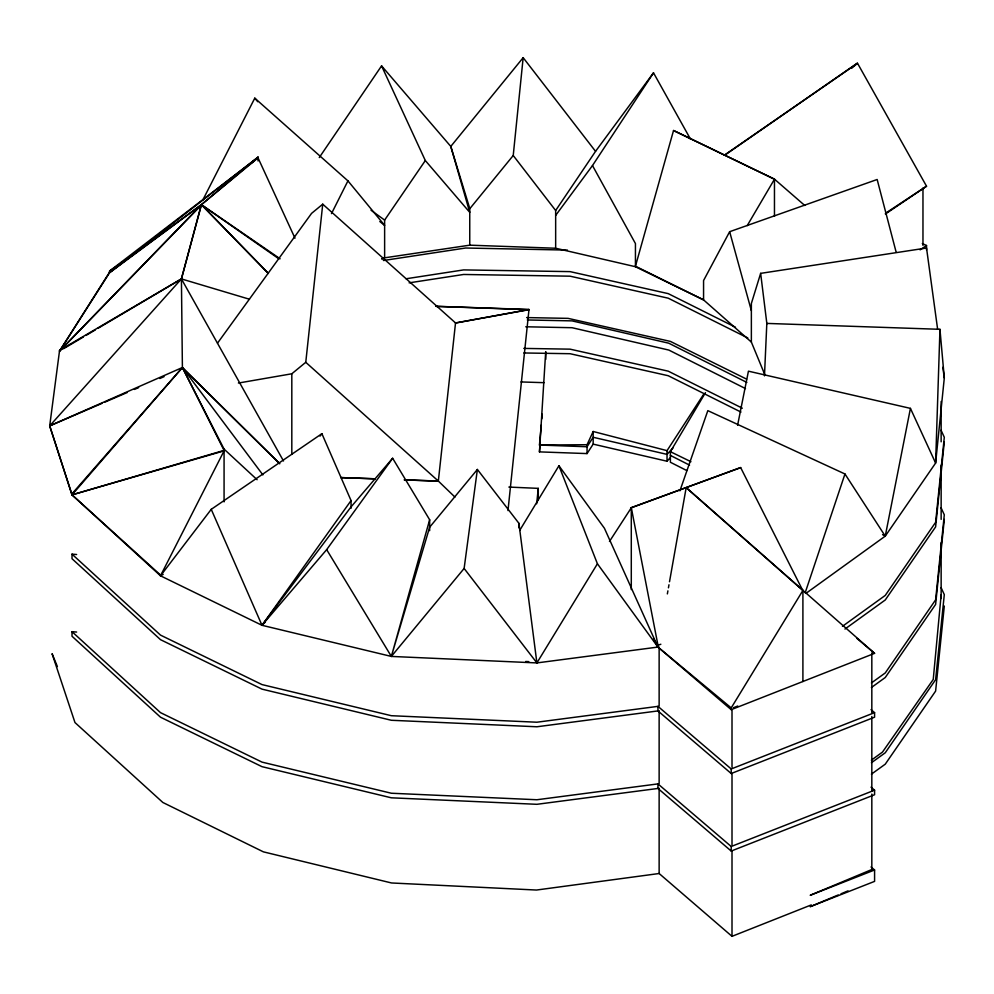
<?xml version="1.0" encoding="UTF-8"?>
<svg xmlns="http://www.w3.org/2000/svg" width="994" height="994" viewBox="0 0 994 994"><rect width="100%" height="100%" fill="white"/><g stroke="black" fill="none" stroke-linecap="round" stroke-linejoin="round"><path stroke-width="1.49" d="M764.473 375.856L766.821 323.41L939.951 329.312L935.615 463.055L885.256 536.139L805.923 593.393M704 393.748L667.036 450.642L593.169 431.495L593.169 444.132L587.056 453.587L539.456 451.885L545.681 351.913M673.199 447.673L667.036 454.382L593.169 437.285L587.056 446.753L539.456 445.039L541.283 425.01M541.842 418.847L542.264 414.225M539.456 451.885L540.301 442.641M941.144 594.859L933.242 679.461L882.486 752.085L871.365 760.186M381.758 258.937L384.628 257.819L469.752 245.17L469.752 208.752L513.227 155.511L523.167 57.664L595.543 151.337L555.658 210.504L555.658 248.239L635.439 266.715L703.566 299.89L751.365 342.085L764.709 374.427M939.951 329.312L944.3 377.993L935.615 463.055L910.429 408.372L748.432 371.172L737.598 425.246M944.3 441.845L935.615 526.895L885.256 599.978L844.962 629.053M944.3 519.377L935.615 604.427L885.256 677.51L871.403 687.513M944.3 606.029L935.615 691.091L885.256 764.175L871.403 774.164M507.984 510.568L528.994 309.494L436.13 306.314M536.673 503.796L538.276 488.365L508.866 487.072M238.398 383.05L291.814 373.781L305.767 362.301L322.739 204.18L455.525 322.926L528.994 309.693L436.13 306.363M455.525 322.926L438.342 481.071L454.941 497.075M59.578 350.36L59.578 351.081L201.372 205.05L181.417 278.916L59.578 350.36L49.7 425.879L72.015 494.863L160.494 575.812L261.994 625.301L391.35 656.425L536.897 662.923L657.953 647.069L731.211 707.902L731.211 709.666L874.583 653.344L686.195 487.706M429.656 530.647L429.656 519.775L392.642 458.259L326.666 549.645L391.35 656.425L464.123 568.456L477.381 469.454L518.918 523.316L536.897 662.923L597.419 563.784L558.926 465.764L519.676 530.448M667.359 593.903L667.906 590.858M668.44 587.827L668.974 584.783M669.509 581.751L686.195 487.557L802.904 590.436L731.211 707.902M882.548 534.61L885.256 536.139L910.429 408.372M429.656 519.775L391.35 656.425L429.656 527.193L477.381 469.454M937.603 329.064L926.532 248.015L760.646 273.362L751.365 303.468L751.365 342.085M805.165 592.822L844.962 473.989L707.827 410.646L679.921 490.825M587.056 453.587L587.056 444.716L593.169 431.495M331.487 213.623L347.937 180.871L254.787 98.145L202.801 200.018M163.19 574.37L160.494 575.812L224.072 450.854L72.015 494.863L49.7 425.879L181.417 278.916L201.372 204.54L268.355 273.387M896.116 252.078L877.155 179.492L729.646 231.701L703.566 280.532L703.566 299.89L635.439 266.218L673.547 130.463L774.463 179.231L747.202 225.638M686.829 470.584L670.391 462.26L670.391 451.686L705.454 392.667M258.042 160.966L258.042 157.127L201.372 204.689L59.578 351.081L109.539 272.232L201.372 204.689L258.042 157.884L294.982 238.175M59.578 351.081L109.539 272.754L258.042 157.127M609.471 541.469L631.289 507.797L740.692 467.491M555.658 215.412L592.486 165.563L653.505 72.823L690.532 139.21M319.273 157.561L381.572 65.877L450.791 146.429L469.802 208.678M382.118 258.8L384.628 257.819L384.628 220.096L425.32 160.556L381.572 65.877M211.237 509.338L261.994 625.301L351.056 500.578L321.894 433.682L211.237 509.338L160.494 575.812M217.512 343.141L311.569 213.375L322.739 204.18M595.543 151.337L653.505 72.823M265.336 622.07L261.994 625.301L351.056 506.865L392.642 458.259M320.043 436.093L321.894 433.682M523.167 57.664L450.791 146.429L469.752 212.368L425.32 160.556M261.994 625.301L326.666 549.645M160.494 575.041L72.015 494.863L182.411 367.507L279.786 463.763L182.411 367.867M72.015 493.782L182.411 367.507L262.888 474.883M593.169 444.132L667.036 461.228L670.118 457.874M251.159 163.438L253.458 161.413M255.744 159.4L258.042 157.375L109.539 271.076L109.539 272.754L201.372 204.689L280.134 258.8M851.535 68.362L857.412 63.355L724.502 155.089M842.452 626.319L885.256 595.418L935.615 522.335L944.3 437.285L941.069 430.24M871.403 682.953L885.256 672.95L935.615 599.867L944.3 514.817L941.069 507.772M871.403 762.758L885.256 752.769L935.615 679.685L944.3 594.623L941.069 587.578M724.502 155.362L857.412 63.082L926.532 186.213L885.405 214.021M109.539 271.076L122.25 262.366M920.096 249.854L926.532 245.506L922.333 243.58M885.405 213.325L926.532 186.213M63.554 348.732L83.409 336.966M86.068 335.4L95.337 329.909M97.984 328.331L181.417 278.916L249.444 299.231M257.111 479.717L224.072 449.126L182.411 367.507L49.7 425.879L101.935 403.402M104.755 402.185L127.344 392.468M134.414 389.437L138.638 387.61M159.823 378.503L164.06 376.676M871.825 869.526L810.209 895.283L874.583 869.974L874.583 881.38L810.209 906.69L838.215 894.973M841.011 893.805L848.019 890.872M733.448 707.728L737.772 706.013M57.404 666.589L52.073 653.692L74.972 722.551L162.854 802.481L263.373 851.846L391.549 882.97L536.499 890.04L659.134 873.515L732.006 936.336L811.29 904.913M72.015 554.155L160.494 635.104L261.994 684.58L391.35 715.705L536.897 722.216L657.953 706.361L731.211 768.958L874.583 712.636L874.583 717.196L731.211 773.518L657.953 710.921L536.897 726.776L391.35 720.277L261.994 689.14L160.494 639.664L72.015 558.715L72.015 554.155L76.625 554.515M72.015 631.687L160.494 712.636L261.994 762.112L391.35 793.237L536.897 799.748L657.953 783.893L731.211 846.49L874.583 790.168L874.583 794.728L731.211 851.05L657.953 788.453L536.897 804.308L391.35 797.809L261.994 766.672L160.494 717.196L72.015 636.247L72.015 631.687L76.625 632.047M631.289 589.579L631.289 507.623L740.692 467.665L803.289 591.529M731.211 709.666L657.953 647.069L657.953 645.255L660.848 644.249M72.015 494.863L224.072 450.394L182.411 367.507M455.525 323.062L528.994 309.494M406.086 278.767L463.626 269.908L570.071 271.623L668.216 293.628L735.473 327.237M409.118 282.855L463.626 274.468L570.071 276.183L668.216 298.188L747.823 337.972M383.423 260.515L465.602 248.015L567.412 250.09M539.456 445.039L587.056 444.716M523.788 348.409L570.071 349.155L668.216 371.16L742.332 408.199M523.788 352.969L570.071 353.715L668.216 375.72L740.965 412.075M526.634 317.583L568.096 318.366L670.391 341.402L746.606 379.136M527.305 319.969L572.047 320.876L668.813 343.216L746.854 382.429M525.764 326.777L572.047 327.709L668.813 350.062L745.488 388.579M469.752 245.17L555.658 248.239M520.931 381.944L544.053 382.678M341.004 477.58L375.111 478.797M404.409 479.853L438.342 481.071L305.767 362.301M340.905 477.592L374.937 478.835M404.322 479.891L438.342 481.133M525.702 661.482L528.783 661.631M673.547 130.549L774.463 179.144L804.767 205.485M670.391 451.686L690.942 461.701M670.391 455.414L689.563 465.13M278.867 258.813L201.372 204.689L268.355 273.437M371.035 210.243L384.628 220.096M379.807 221.525L384.628 225.365L347.937 180.871M856.816 638.322L874.583 653.344M871.03 709.629L874.583 712.636M871.03 787.161L874.583 790.168M871.03 866.979L874.583 869.974M254.787 98.145L257.744 101.723M513.227 155.511L555.658 210.504M464.123 568.456L536.897 662.923M558.926 465.764L604.427 528.261L657.953 647.069L597.419 563.784M885.256 536.139L844.962 473.989M283.501 460.98L181.417 278.916L182.411 368.786M653.431 638.931L657.953 647.069L654.251 640.372M592.486 165.563L635.439 243.555L635.439 266.715M729.646 231.701L751.365 310.687M631.289 507.623L657.953 645.255M942.834 367.295L944.3 377.993M760.646 273.362L766.896 323.932M941.144 401.489L941.144 441.821M941.144 465.093L941.144 519.39M941.144 542.662L941.144 598.5M926.532 245.506L926.532 250.066M922.966 188.003L922.966 245.394M871.825 652.884L871.825 713.381M871.825 716.488L871.825 790.951M871.825 794.057L871.825 870.061M802.904 590.287L802.904 681.511M774.463 179.144L774.463 216.307M732.006 709.853L732.006 767.244M732.006 773.456L732.006 844.813M732.006 851.013L732.006 936.336M731.211 768.958L731.211 773.518M731.211 846.49L731.211 851.05M667.036 450.642L667.036 461.228M659.134 647.032L659.134 705.976M659.134 710.623L659.134 783.533M659.134 788.192L659.134 873.515M657.953 706.361L657.953 710.921M657.953 783.893L657.953 788.453M545.781 351.876L545.781 359.331M538.276 488.365L538.276 500.392M518.918 523.316L518.918 527.839M351.056 500.578L351.056 508.294M291.814 373.781L291.814 454.171M224.072 449.126L224.072 501.871"/></g></svg>
